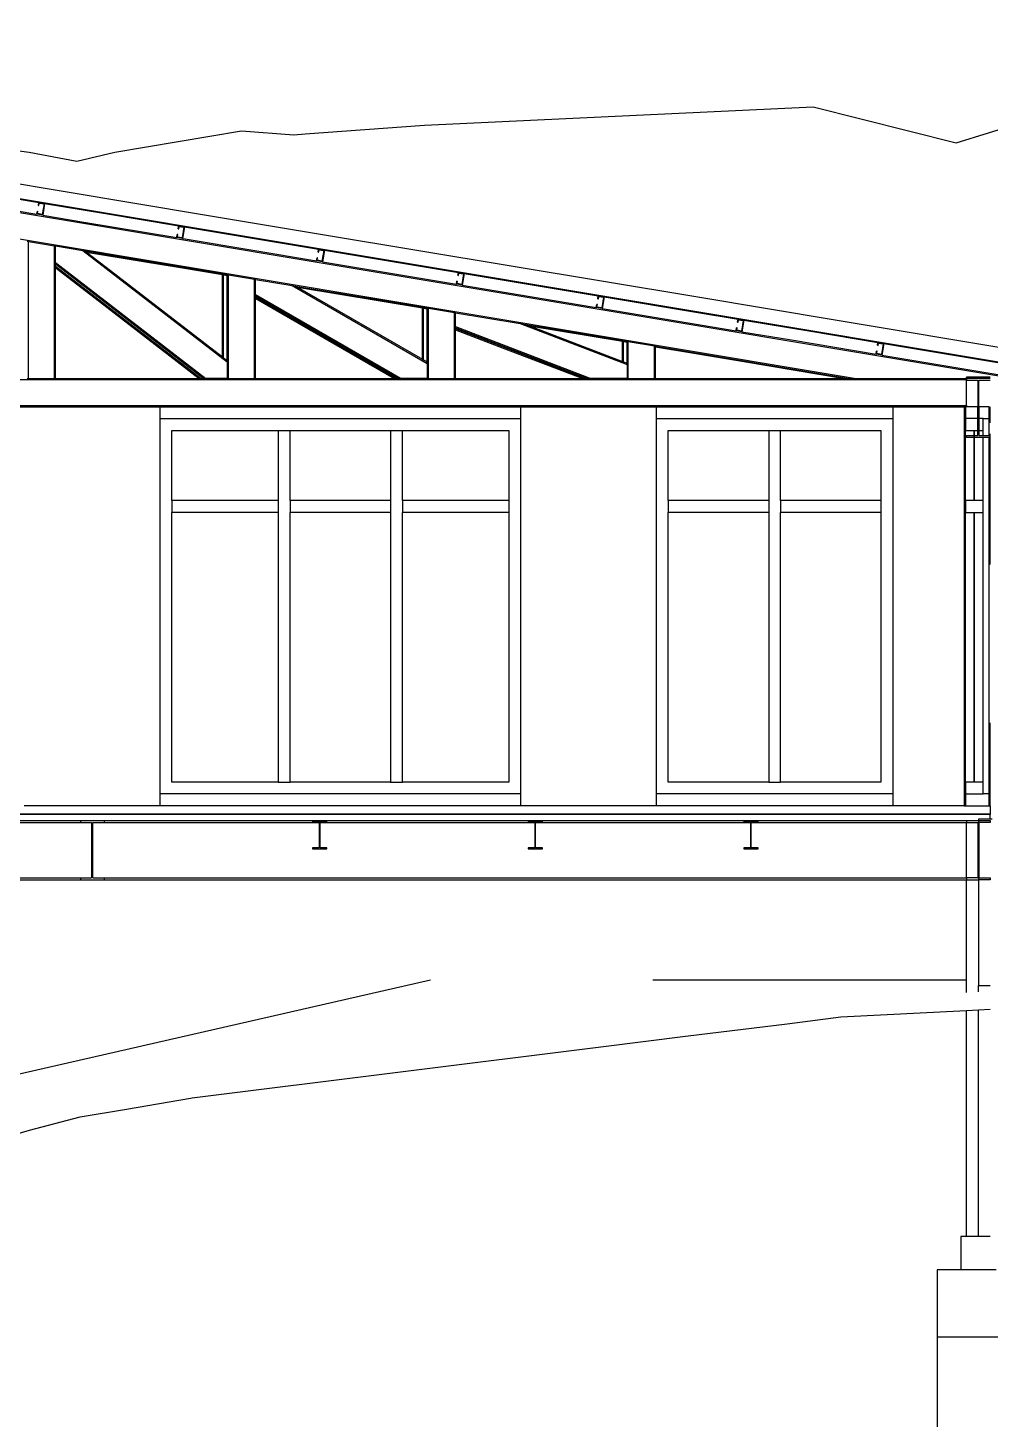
# Model space of a CAD drawing. Extents: x -31.6 to 31.6, y -10.2 to 11.9.
# Drawn here: x -0.27 to 7.87, y -0.86 to 10.91 of the extents above; entities that cross this region are included whole.
import ezdxf

# ---------------------------------------------------------------- set-up
doc = ezdxf.new("R2010")
doc.units = 0
doc.layers.get('0').update_dxf_attribs({"linetype": 'CONTINUOUS'})
doc.layers.add('SECTIONCUTEDGES', color=7, linetype='CONTINUOUS')

msp = doc.modelspace()

# ---------------------------------------------------------------- linework, layer by layer
for p, q in [((-9.026, 10.795), (8.081, 7.944)), ((-9.062, 10.578), (6.74, 7.944)), ((3.087, 10.087), (6.377, 10.24)), ((6.377, 10.24), (7.585, 9.936)), ((7.585, 9.936), (8.534, 10.231)), ((0.465, 9.858), (1.537, 10.037)), ((1.537, 10.037), (1.981, 10.003)), ((1.981, 10.003), (2.075, 10.012)), ((2.075, 10.012), (3.087, 10.087)), ((-0.411, 9.878), (-0.261, 9.858)), ((-0.261, 9.858), (0.145, 9.782)), ((0.145, 9.782), (0.465, 9.858)), ((-0.622, 9.405), (-0.194, 9.333)), ((-0.145, 9.325), (0.204, 9.267)), ((0.204, 9.267), (0.989, 9.136)), ((-0.276, 9.104), (-0.266, 9.102)), ((-0.266, 7.944), (-0.266, 9.102)), ((-0.266, 9.102), (-0.046, 9.065)), ((-0.046, 7.944), (-0.046, 9.065)), ((-0.046, 9.065), (-0.036, 9.064)), ((-0.036, 8.925), (-0.036, 9.064)), ((-0.036, 9.064), (0.194, 9.025)), ((1.039, 9.128), (1.06, 9.124)), ((1.06, 9.124), (1.632, 9.029)), ((0.194, 9.025), (1.416, 8.083)), ((0.194, 9.025), (0.215, 9.022)), ((0.215, 9.022), (1.416, 8.822)), ((0.215, 9.022), (0.226, 9.013)), ((0.226, 9.013), (0.863, 8.907)), ((0.226, 9.013), (0.428, 8.858)), ((1.632, 9.029), (2.173, 8.939)), ((-0.036, 8.912), (-0.036, 8.925)), ((-0.036, 8.925), (1.236, 7.944)), ((-0.036, 8.912), (1.22, 7.944)), ((-0.036, 8.894), (-0.036, 8.912)), ((-0.036, 8.894), (1.196, 7.944)), ((-0.036, 8.881), (-0.036, 8.894)), ((-0.036, 8.858), (-0.036, 8.881)), ((-0.036, 8.881), (-0.005, 8.858)), ((-0.036, 8.389), (-0.036, 8.858)), ((-0.005, 8.858), (0.337, 8.594)), ((0.428, 8.858), (0.59, 8.733)), ((0.863, 8.907), (0.969, 8.89)), ((0.969, 8.89), (1.376, 8.822)), ((2.222, 8.931), (3.357, 8.742)), ((0.59, 8.733), (1.376, 8.127)), ((1.376, 8.822), (1.386, 8.82)), ((1.376, 8.733), (1.376, 8.822)), ((1.376, 8.127), (1.376, 8.733)), ((1.386, 8.119), (1.386, 8.82)), ((1.386, 8.82), (1.416, 8.815)), ((1.416, 8.822), (1.426, 8.82)), ((1.416, 8.815), (1.416, 8.822)), ((1.416, 8.096), (1.416, 8.815)), ((1.426, 7.944), (1.426, 8.82)), ((1.426, 8.82), (1.647, 8.783)), ((1.647, 7.944), (1.647, 8.783)), ((1.647, 8.783), (1.656, 8.782)), ((1.656, 8.654), (1.656, 8.782)), ((1.656, 8.782), (1.967, 8.73)), ((1.967, 8.73), (3.109, 8.071)), ((1.967, 8.73), (1.994, 8.725)), ((1.994, 8.725), (3.109, 8.54)), ((1.994, 8.725), (2.011, 8.716)), ((2.011, 8.716), (3.069, 8.54)), ((2.011, 8.716), (2.365, 8.512)), ((3.406, 8.733), (4.54, 8.544)), ((0.337, 8.594), (1.18, 7.944)), ((1.656, 8.643), (1.656, 8.654)), ((1.656, 8.654), (2.888, 7.944)), ((1.656, 8.643), (2.869, 7.944)), ((1.656, 8.631), (1.656, 8.643)), ((1.656, 8.631), (2.848, 7.944)), ((1.656, 8.62), (1.656, 8.631)), ((1.656, 7.944), (1.656, 8.62)), ((1.656, 8.62), (2.829, 7.944)), ((2.365, 8.512), (3.069, 8.106)), ((3.079, 8.538), (3.069, 8.54)), ((3.069, 8.354), (3.069, 8.54)), ((3.079, 8.1), (3.079, 8.538)), ((3.079, 8.538), (3.109, 8.533)), ((3.119, 8.538), (3.109, 8.54)), ((3.109, 8.533), (3.109, 8.54)), ((3.109, 8.083), (3.109, 8.533)), ((3.119, 7.944), (3.119, 8.538)), ((3.119, 8.538), (3.339, 8.501)), ((3.339, 7.944), (3.339, 8.501)), ((3.339, 8.501), (3.349, 8.5)), ((3.349, 8.382), (3.349, 8.5)), ((3.349, 8.5), (3.896, 8.408)), ((4.59, 8.536), (5.368, 8.406)), ((-0.036, 7.944), (-0.036, 8.389)), ((3.349, 8.371), (3.349, 8.382)), ((3.349, 8.382), (4.493, 7.944)), ((3.349, 8.371), (4.465, 7.944)), ((3.349, 8.366), (3.349, 8.371)), ((3.349, 8.366), (4.453, 7.944)), ((3.349, 8.356), (3.349, 8.366)), ((3.349, 8.292), (3.349, 8.356)), ((3.349, 8.356), (3.753, 8.201)), ((3.896, 8.408), (3.945, 8.4)), ((3.896, 8.408), (4.801, 8.062)), ((3.945, 8.4), (4.801, 8.258)), ((3.945, 8.4), (3.976, 8.388)), ((3.976, 8.388), (4.761, 8.258)), ((3.976, 8.388), (4.761, 8.088)), ((5.368, 8.406), (5.724, 8.347)), ((3.069, 8.106), (3.069, 8.354)), ((3.349, 7.944), (3.349, 8.292)), ((4.761, 8.088), (4.761, 8.258)), ((4.761, 8.258), (4.771, 8.256)), ((4.771, 8.084), (4.771, 8.256)), ((4.771, 8.256), (4.801, 8.251)), ((4.801, 8.258), (4.811, 8.256)), ((4.801, 8.251), (4.801, 8.258)), ((4.801, 8.073), (4.801, 8.251)), ((4.811, 7.944), (4.811, 8.256)), ((4.811, 8.256), (5.032, 8.219)), ((5.773, 8.339), (6.192, 8.269)), ((6.192, 8.269), (6.908, 8.15)), ((1.376, 8.127), (1.386, 8.119)), ((3.753, 8.201), (4.425, 7.944)), ((5.032, 7.944), (5.032, 8.219)), ((5.032, 8.219), (5.041, 8.218)), ((5.041, 8.218), (6.681, 7.944)), ((5.041, 8.211), (5.041, 8.218)), ((5.041, 7.944), (5.041, 8.211)), ((5.041, 8.211), (5.332, 8.162)), ((5.332, 8.162), (5.79, 8.086)), ((6.957, 8.142), (8.091, 7.953)), ((1.386, 8.119), (1.416, 8.096)), ((1.416, 8.096), (1.416, 8.083)), ((1.416, 8.083), (1.416, 7.944)), ((3.069, 8.106), (3.079, 8.1)), ((3.079, 8.1), (3.109, 8.083)), ((3.109, 8.083), (3.109, 8.071)), ((3.109, 8.071), (3.109, 7.944)), ((4.761, 8.088), (4.771, 8.084)), ((4.771, 8.084), (4.801, 8.073)), ((4.801, 8.073), (4.801, 8.062)), ((4.801, 8.062), (4.801, 7.944)), ((5.79, 8.086), (6.641, 7.944)), ((-7.126, 7.934), (7.674, 7.934)), ((-0.276, 7.944), (-0.266, 7.944)), ((-0.266, 7.944), (-0.046, 7.944)), ((-0.046, 7.944), (-0.036, 7.944)), ((-0.036, 7.944), (1.18, 7.944)), ((1.196, 7.944), (1.18, 7.944)), ((1.22, 7.944), (1.196, 7.944)), ((1.236, 7.944), (1.22, 7.944)), ((1.416, 7.944), (1.236, 7.944)), ((1.416, 7.944), (1.426, 7.944)), ((1.426, 7.944), (1.647, 7.944)), ((1.647, 7.944), (1.656, 7.944)), ((1.656, 7.944), (2.829, 7.944)), ((2.848, 7.944), (2.829, 7.944)), ((2.869, 7.944), (2.848, 7.944)), ((2.888, 7.944), (2.869, 7.944)), ((3.109, 7.944), (2.888, 7.944)), ((3.109, 7.944), (3.119, 7.944)), ((3.119, 7.944), (3.339, 7.944)), ((3.339, 7.944), (3.349, 7.944)), ((3.349, 7.944), (4.425, 7.944)), ((4.453, 7.944), (4.425, 7.944)), ((4.465, 7.944), (4.453, 7.944)), ((4.493, 7.944), (4.465, 7.944)), ((4.801, 7.944), (4.493, 7.944)), ((4.801, 7.944), (4.811, 7.944)), ((4.811, 7.944), (5.032, 7.944)), ((5.032, 7.944), (5.041, 7.944)), ((5.041, 7.944), (5.301, 7.944)), ((5.301, 7.944), (5.478, 7.944)), ((5.478, 7.944), (6.641, 7.944)), ((6.641, 7.944), (6.681, 7.944)), ((6.681, 7.944), (6.74, 7.944)), ((6.74, 7.944), (7.674, 7.944)), ((7.874, 7.954), (7.674, 7.954)), ((7.674, 7.944), (7.674, 7.954)), ((7.674, 7.714), (7.674, 7.928)), ((-7.126, 7.714), (7.674, 7.714)), ((-7.116, 7.704), (7.664, 7.704)), ((0.849, 7.7), (-0.301, 7.7)), ((0.849, 7.604), (0.849, 7.7)), ((5.049, 7.7), (3.899, 7.7)), ((3.899, 7.7), (3.899, 7.604)), ((5.049, 7.604), (5.049, 7.7)), ((7.654, 7.7), (7.049, 7.7)), ((7.049, 7.7), (7.049, 7.604)), ((7.654, 7.7), (7.654, 4.33)), ((7.654, 7.7), (7.664, 7.7)), ((7.674, 7.714), (7.674, 7.704)), ((7.864, 7.7), (7.874, 7.7)), ((7.874, 7.7), (7.874, 7.704)), ((7.874, 7.568), (7.874, 7.7)), ((0.849, 4.43), (0.849, 7.604)), ((0.849, 7.604), (3.899, 7.604)), ((3.899, 7.604), (3.899, 4.43)), ((5.049, 7.604), (7.049, 7.604)), ((5.049, 4.43), (5.049, 7.604)), ((7.049, 7.604), (7.049, 4.43)), ((7.864, 7.46), (7.864, 7.604)), ((0.949, 6.91), (0.949, 7.504)), ((0.949, 7.504), (1.849, 7.504)), ((1.849, 7.504), (1.949, 7.504)), ((1.849, 7.504), (1.849, 6.91)), ((1.949, 7.504), (2.799, 7.504)), ((1.949, 6.91), (1.949, 7.504)), ((2.799, 7.504), (2.799, 6.91)), ((2.799, 7.504), (2.899, 7.504)), ((2.899, 6.91), (2.899, 7.504)), ((2.899, 7.504), (3.799, 7.504)), ((3.799, 7.504), (3.799, 6.91)), ((5.149, 6.91), (5.149, 7.504)), ((5.149, 7.504), (5.999, 7.504)), ((5.999, 7.504), (6.099, 7.504)), ((5.999, 7.504), (5.999, 6.91)), ((6.099, 6.91), (6.099, 7.504)), ((6.099, 7.504), (6.949, 7.504)), ((6.949, 7.504), (6.949, 6.91)), ((7.664, 6.91), (7.664, 7.504)), ((7.814, 7.46), (7.814, 7.504)), ((7.814, 6.91), (7.814, 7.444)), ((7.864, 4.43), (7.864, 7.444)), ((7.874, 7.46), (7.874, 7.475)), ((7.874, 6.37), (7.874, 7.444)), ((1.849, 6.91), (0.949, 6.91)), ((0.949, 6.91), (0.949, 6.81)), ((1.849, 6.91), (1.849, 6.81)), ((2.799, 6.91), (1.949, 6.91)), ((1.949, 6.91), (1.949, 6.81)), ((2.799, 6.91), (2.799, 6.81)), ((3.799, 6.91), (2.899, 6.91)), ((2.899, 6.91), (2.899, 6.81)), ((3.799, 6.91), (3.799, 6.81)), ((5.999, 6.91), (5.149, 6.91)), ((5.149, 6.91), (5.149, 6.81)), ((5.999, 6.91), (5.999, 6.81)), ((6.949, 6.91), (6.099, 6.91)), ((6.099, 6.91), (6.099, 6.81)), ((6.949, 6.91), (6.949, 6.81)), ((1.849, 6.81), (0.949, 6.81)), ((0.949, 4.53), (0.949, 6.81)), ((1.849, 6.81), (1.849, 4.53)), ((2.799, 6.81), (1.949, 6.81)), ((1.949, 4.53), (1.949, 6.81)), ((2.799, 6.81), (2.799, 4.53)), ((3.799, 6.81), (2.899, 6.81)), ((2.899, 4.53), (2.899, 6.81)), ((3.799, 6.81), (3.799, 4.53)), ((5.999, 6.81), (5.149, 6.81)), ((5.149, 4.53), (5.149, 6.81)), ((5.999, 6.81), (5.999, 4.53)), ((6.949, 6.81), (6.099, 6.81)), ((6.099, 4.53), (6.099, 6.81)), ((6.949, 6.81), (6.949, 4.53)), ((7.664, 4.53), (7.664, 6.81)), ((7.814, 4.53), (7.814, 6.81)), ((7.874, 4.33), (7.874, 5.031)), ((1.849, 4.53), (0.949, 4.53)), ((1.849, 4.53), (1.949, 4.53)), ((2.799, 4.53), (1.949, 4.53)), ((2.799, 4.53), (2.899, 4.53)), ((3.799, 4.53), (2.899, 4.53)), ((5.999, 4.53), (5.149, 4.53)), ((5.999, 4.53), (6.099, 4.53)), ((6.949, 4.53), (6.099, 4.53)), ((3.899, 4.43), (0.849, 4.43)), ((0.849, 4.33), (0.849, 4.43)), ((3.899, 4.43), (3.899, 4.33)), ((7.049, 4.43), (5.049, 4.43)), ((5.049, 4.33), (5.049, 4.43)), ((7.049, 4.43), (7.049, 4.33)), ((7.874, 4.215), (7.874, 4.254)), ((-1.648, 4.188), (0.174, 4.188)), ((-1.591, 4.204), (0.174, 4.204)), ((0.374, 4.204), (2.139, 4.204)), ((0.374, 4.188), (2.196, 4.188)), ((2.202, 4.188), (4.021, 4.188)), ((2.259, 4.204), (3.964, 4.204)), ((4.027, 4.188), (5.846, 4.188)), ((4.084, 4.204), (5.789, 4.204)), ((5.852, 4.188), (7.674, 4.188)), ((5.909, 4.204), (7.674, 4.204)), ((7.674, 3.72), (7.674, 4.188)), ((-7.126, 3.72), (0.174, 3.72)), ((-1.349, 3.704), (0.174, 3.704)), ((0.374, 3.72), (7.674, 3.72)), ((0.374, 3.704), (0.634, 3.704)), ((0.634, 3.704), (3.41, 3.704)), ((3.41, 3.704), (3.639, 3.704)), ((3.639, 3.704), (3.826, 3.704)), ((3.826, 3.704), (6.848, 3.704)), ((6.848, 3.704), (7.166, 3.704)), ((7.166, 3.704), (7.674, 3.704)), ((7.674, 3.653), (7.674, 3.704)), ((7.674, 3.531), (7.674, 3.653)), ((7.674, 3.439), (7.674, 3.531)), ((7.674, 3.395), (7.674, 3.439)), ((7.674, 3.315), (7.674, 3.395)), ((7.674, 3.188), (7.674, 3.315)), ((7.674, 2.858), (7.674, 3.188)), ((-1.232, 1.858), (3.138, 2.858)), ((5.018, 2.858), (7.628, 2.858)), ((7.628, 2.858), (7.674, 2.858)), ((7.674, 2.75), (7.674, 2.858)), ((7.774, 2.755), (7.774, 2.81)), ((7.674, 0.685), (7.674, 2.598)), ((7.774, 0.685), (7.774, 2.603)), ((7.674, 0.685), (7.624, 0.685)), ((7.624, 0.685), (7.624, 0.404)), ((7.774, 0.685), (7.674, 0.685)), ((7.874, 0.685), (7.774, 0.685)), ((7.624, 0.404), (7.424, 0.404)), ((7.424, 0.404), (7.424, -0.021)), ((7.924, 0.404), (7.624, 0.404)), ((7.424, -0.021), (7.424, -0.166)), ((8.124, -0.166), (7.424, -0.166)), ((7.424, -0.166), (7.424, -6.504))]:
    msp.add_line(p, q)
at = {"layer": 'SECTIONCUTEDGES'}
for p, q in [((-9.007, 10.909), (8.215, 8.039)), ((0.617, 9.427), (-0.532, 9.619)), ((-0.583, 9.5), (-0.178, 9.432)), ((-0.182, 9.407), (-0.178, 9.432)), ((-0.178, 9.432), (-0.129, 9.424)), ((-0.177, 9.407), (-0.174, 9.426)), ((-0.174, 9.426), (-0.134, 9.42)), ((-0.134, 9.42), (-0.149, 9.331)), ((-0.129, 9.424), (-0.145, 9.325)), ((-0.129, 9.424), (0.387, 9.338)), ((1.241, 9.323), (0.617, 9.427)), ((-0.194, 9.333), (-0.19, 9.358)), ((-0.145, 9.325), (-0.194, 9.333)), ((-0.185, 9.357), (-0.19, 9.358)), ((-0.189, 9.338), (-0.185, 9.357)), ((-0.149, 9.331), (-0.189, 9.338)), ((-0.182, 9.407), (-0.177, 9.407)), ((0.387, 9.338), (1.006, 9.235)), ((2.24, 9.157), (1.241, 9.323)), ((1.002, 9.21), (1.006, 9.235)), ((1.002, 9.21), (1.007, 9.209)), ((1.006, 9.235), (1.055, 9.227)), ((1.007, 9.209), (1.01, 9.229)), ((1.01, 9.229), (1.049, 9.222)), ((1.049, 9.222), (1.035, 9.134)), ((1.055, 9.227), (1.039, 9.128)), ((1.055, 9.227), (1.141, 9.212)), ((1.141, 9.212), (1.902, 9.086)), ((0.989, 9.136), (0.993, 9.161)), ((1.039, 9.128), (0.989, 9.136)), ((0.998, 9.16), (0.993, 9.161)), ((0.995, 9.14), (0.998, 9.16)), ((1.035, 9.134), (0.995, 9.14)), ((1.902, 9.086), (2.189, 9.038)), ((5.4, 8.63), (2.24, 9.157)), ((2.173, 8.939), (2.177, 8.964)), ((2.182, 8.963), (2.177, 8.964)), ((2.179, 8.943), (2.182, 8.963)), ((2.185, 9.013), (2.189, 9.038)), ((2.185, 9.013), (2.19, 9.012)), ((2.189, 9.038), (2.239, 9.029)), ((2.19, 9.012), (2.194, 9.032)), ((2.194, 9.032), (2.233, 9.025)), ((2.233, 9.025), (2.218, 8.936)), ((2.239, 9.029), (2.222, 8.931)), ((2.239, 9.029), (3.373, 8.84)), ((2.222, 8.931), (2.173, 8.939)), ((2.218, 8.936), (2.179, 8.943)), ((3.369, 8.816), (3.373, 8.84)), ((3.373, 8.84), (3.422, 8.832)), ((3.374, 8.815), (3.377, 8.835)), ((3.377, 8.835), (3.417, 8.828)), ((3.417, 8.828), (3.402, 8.739)), ((3.422, 8.832), (3.406, 8.733)), ((3.422, 8.832), (4.557, 8.643)), ((3.357, 8.742), (3.361, 8.766)), ((3.406, 8.733), (3.357, 8.742)), ((3.366, 8.765), (3.361, 8.766)), ((3.362, 8.746), (3.366, 8.765)), ((3.402, 8.739), (3.362, 8.746)), ((3.369, 8.816), (3.374, 8.815)), ((4.553, 8.618), (4.557, 8.643)), ((4.553, 8.618), (4.558, 8.617)), ((4.557, 8.643), (4.606, 8.635)), ((4.558, 8.617), (4.561, 8.637)), ((4.561, 8.637), (4.6, 8.631)), ((4.6, 8.631), (4.586, 8.542)), ((4.606, 8.635), (4.59, 8.536)), ((4.606, 8.635), (5.382, 8.505)), ((6.561, 8.436), (5.4, 8.63)), ((4.54, 8.544), (4.544, 8.569)), ((4.59, 8.536), (4.54, 8.544)), ((4.549, 8.568), (4.544, 8.569)), ((4.546, 8.548), (4.549, 8.568)), ((4.586, 8.542), (4.546, 8.548)), ((5.382, 8.505), (5.74, 8.446)), ((5.724, 8.347), (5.728, 8.372)), ((5.733, 8.371), (5.728, 8.372)), ((5.73, 8.351), (5.733, 8.371)), ((5.736, 8.421), (5.74, 8.446)), ((5.736, 8.421), (5.741, 8.42)), ((5.74, 8.446), (5.79, 8.437)), ((5.741, 8.42), (5.745, 8.44)), ((5.745, 8.44), (5.784, 8.433)), ((5.784, 8.433), (5.769, 8.345)), ((5.79, 8.437), (5.773, 8.339)), ((5.79, 8.437), (6.356, 8.343)), ((8.235, 8.157), (6.561, 8.436)), ((5.773, 8.339), (5.724, 8.347)), ((5.769, 8.345), (5.73, 8.351)), ((6.356, 8.343), (6.924, 8.248)), ((6.92, 8.224), (6.924, 8.248)), ((6.924, 8.248), (6.973, 8.24)), ((6.925, 8.223), (6.928, 8.243)), ((6.928, 8.243), (6.968, 8.236)), ((6.973, 8.24), (6.957, 8.142)), ((6.973, 8.24), (8.108, 8.051)), ((6.908, 8.15), (6.912, 8.174)), ((6.957, 8.142), (6.908, 8.15)), ((6.917, 8.174), (6.912, 8.174)), ((6.913, 8.154), (6.917, 8.174)), ((6.953, 8.147), (6.913, 8.154)), ((6.92, 8.224), (6.925, 8.223)), ((6.968, 8.236), (6.953, 8.147)), ((7.674, 7.944), (7.674, 7.934)), ((7.874, 7.944), (7.674, 7.944)), ((7.674, 7.934), (7.674, 7.928)), ((7.674, 7.928), (7.769, 7.928)), ((7.769, 7.928), (7.769, 7.704)), ((7.779, 7.704), (7.779, 7.928)), ((7.779, 7.928), (7.874, 7.928)), ((7.664, 7.704), (7.664, 7.7)), ((7.674, 7.704), (7.664, 7.704)), ((7.664, 7.7), (7.664, 7.604)), ((7.769, 7.704), (7.674, 7.704)), ((7.769, 7.604), (7.769, 7.704)), ((7.779, 7.704), (7.769, 7.704)), ((7.864, 7.704), (7.779, 7.704)), ((7.779, 7.704), (7.779, 7.604)), ((7.864, 7.7), (7.864, 7.704)), ((7.864, 7.604), (7.864, 7.7)), ((7.664, 7.604), (7.664, 7.504)), ((7.769, 7.604), (7.664, 7.604)), ((7.769, 7.504), (7.769, 7.604)), ((7.779, 7.604), (7.769, 7.604)), ((7.814, 7.604), (7.779, 7.604)), ((7.779, 7.604), (7.779, 7.504)), ((7.814, 7.604), (7.864, 7.604)), ((7.814, 7.504), (7.814, 7.604)), ((7.664, 7.504), (7.739, 7.504)), ((7.674, 7.444), (7.674, 7.46)), ((7.674, 7.46), (7.739, 7.46)), ((7.739, 7.444), (7.674, 7.444)), ((7.739, 7.504), (7.769, 7.504)), ((7.739, 7.46), (7.739, 7.504)), ((7.739, 7.504), (7.739, 7.504)), ((7.739, 7.504), (7.739, 7.46)), ((7.739, 7.46), (7.739, 7.46)), ((7.739, 7.46), (7.769, 7.46)), ((7.739, 7.46), (7.739, 7.444)), ((7.739, 7.444), (7.739, 7.46)), ((7.739, 6.91), (7.739, 7.444)), ((7.739, 7.444), (7.739, 6.91)), ((7.814, 7.444), (7.739, 7.444)), ((7.739, 7.444), (7.739, 7.444)), ((7.769, 7.46), (7.769, 7.504)), ((7.769, 7.504), (7.779, 7.504)), ((7.779, 7.504), (7.814, 7.504)), ((7.779, 7.504), (7.779, 7.46)), ((7.779, 7.46), (7.814, 7.46)), ((7.814, 7.46), (7.864, 7.46)), ((7.864, 7.444), (7.814, 7.444)), ((7.864, 7.46), (7.874, 7.46)), ((7.874, 7.444), (7.864, 7.444)), ((7.874, 7.444), (7.874, 7.46)), ((7.664, 6.91), (7.664, 6.81)), ((7.739, 6.91), (7.664, 6.91)), ((7.814, 6.91), (7.739, 6.91)), ((7.814, 6.81), (7.814, 6.91)), ((7.664, 6.81), (7.739, 6.81)), ((7.739, 6.81), (7.814, 6.81)), ((7.739, 4.53), (7.739, 6.81)), ((7.739, 6.81), (7.739, 4.53)), ((7.739, 6.81), (7.739, 6.81)), ((7.664, 4.53), (7.664, 4.43)), ((7.739, 4.53), (7.664, 4.53)), ((7.814, 4.53), (7.739, 4.53)), ((7.814, 4.43), (7.814, 4.53)), ((7.664, 4.43), (7.814, 4.43)), ((7.664, 4.43), (7.664, 4.33)), ((7.864, 4.43), (7.814, 4.43)), ((7.864, 4.33), (7.864, 4.43)), ((-7.326, 4.26), (7.874, 4.26)), ((7.874, 4.254), (-7.326, 4.254)), ((0.849, 4.33), (-0.301, 4.33)), ((3.899, 4.33), (0.849, 4.33)), ((5.049, 4.33), (3.899, 4.33)), ((7.049, 4.33), (5.049, 4.33)), ((7.654, 4.33), (7.049, 4.33)), ((7.654, 4.33), (7.664, 4.33)), ((7.664, 4.33), (7.864, 4.33)), ((7.864, 4.33), (7.874, 4.33)), ((7.874, 4.33), (7.874, 4.26)), ((7.874, 4.26), (7.874, 4.254)), ((0.174, 4.204), (0.174, 4.188)), ((0.174, 4.204), (0.374, 4.204)), ((0.174, 4.188), (0.269, 4.188)), ((0.269, 4.188), (0.269, 3.72)), ((0.279, 3.72), (0.279, 4.188)), ((0.279, 4.188), (0.374, 4.188)), ((0.374, 4.204), (0.374, 4.188)), ((2.139, 4.204), (2.139, 4.194)), ((2.139, 4.204), (2.259, 4.204)), ((2.139, 4.194), (2.196, 4.194)), ((2.202, 4.194), (2.196, 4.194)), ((2.196, 4.188), (2.196, 4.194)), ((2.196, 4.188), (2.196, 3.974)), ((2.202, 4.194), (2.259, 4.194)), ((2.202, 4.194), (2.202, 4.188)), ((2.202, 3.974), (2.202, 4.188)), ((2.259, 4.194), (2.259, 4.204)), ((3.964, 4.204), (3.964, 4.194)), ((3.964, 4.204), (4.084, 4.204)), ((3.964, 4.194), (4.021, 4.194)), ((4.027, 4.194), (4.021, 4.194)), ((4.021, 4.188), (4.021, 4.194)), ((4.021, 4.188), (4.021, 3.974)), ((4.027, 4.194), (4.084, 4.194)), ((4.027, 4.194), (4.027, 4.188)), ((4.027, 3.974), (4.027, 4.188)), ((4.084, 4.194), (4.084, 4.204)), ((5.789, 4.204), (5.789, 4.194)), ((5.789, 4.204), (5.909, 4.204)), ((5.789, 4.194), (5.846, 4.194)), ((5.852, 4.194), (5.846, 4.194)), ((5.846, 4.188), (5.846, 4.194)), ((5.846, 4.188), (5.846, 3.974)), ((5.852, 4.194), (5.909, 4.194)), ((5.852, 4.194), (5.852, 4.188)), ((5.852, 3.974), (5.852, 4.188)), ((5.909, 4.194), (5.909, 4.204)), ((7.674, 4.204), (7.674, 4.188)), ((7.674, 4.204), (7.774, 4.204)), ((7.674, 4.188), (7.769, 4.188)), ((7.769, 4.188), (7.769, 3.72)), ((7.874, 4.215), (7.774, 4.215)), ((7.774, 4.215), (7.774, 4.204)), ((7.774, 4.204), (7.874, 4.204)), ((7.774, 4.204), (7.774, 3.704)), ((7.779, 4.188), (7.779, 3.72)), ((7.874, 4.188), (7.779, 4.188)), ((7.89, 4.215), (7.874, 4.215)), ((7.874, 4.204), (7.874, 4.188)), ((2.196, 3.974), (2.139, 3.974)), ((2.139, 3.974), (2.139, 3.964)), ((2.139, 3.964), (2.259, 3.964)), ((2.259, 3.974), (2.202, 3.974)), ((2.259, 3.964), (2.259, 3.974)), ((4.021, 3.974), (3.964, 3.974)), ((3.964, 3.974), (3.964, 3.964)), ((3.964, 3.964), (4.084, 3.964)), ((4.084, 3.974), (4.027, 3.974)), ((4.084, 3.964), (4.084, 3.974)), ((5.846, 3.974), (5.789, 3.974)), ((5.789, 3.974), (5.789, 3.964)), ((5.789, 3.964), (5.909, 3.964)), ((5.909, 3.974), (5.852, 3.974)), ((5.909, 3.964), (5.909, 3.974)), ((0.174, 3.72), (0.174, 3.704)), ((0.174, 3.72), (0.269, 3.72)), ((0.174, 3.704), (0.268, 3.704)), ((0.268, 3.704), (0.374, 3.704)), ((0.279, 3.72), (0.374, 3.72)), ((0.374, 3.72), (0.374, 3.704)), ((7.769, 3.72), (7.674, 3.72)), ((7.674, 3.72), (7.674, 3.704)), ((7.674, 3.704), (7.774, 3.704)), ((7.874, 3.704), (7.774, 3.704)), ((7.774, 3.704), (7.774, 2.81)), ((7.779, 3.72), (7.874, 3.72)), ((7.874, 3.72), (7.874, 3.704)), ((7.774, 2.81), (7.874, 2.81)), ((6.611, 2.543), (7.674, 2.598)), ((7.674, 2.598), (7.774, 2.603)), ((7.774, 2.603), (7.874, 2.608)), ((5.296, 2.379), (6.155, 2.486)), ((6.155, 2.486), (6.611, 2.543)), ((4.602, 2.292), (5.296, 2.379)), ((1.119, 1.858), (4.602, 2.292)), ((0.565, 1.764), (1.107, 1.856)), ((1.107, 1.856), (1.119, 1.858)), ((-0.257, 1.586), (0.172, 1.698)), ((0.172, 1.698), (0.565, 1.764)), ((-1.6, 1.195), (-0.257, 1.586))]:
    msp.add_line(p, q, dxfattribs=at)

doc.saveas('drawing.dxf')
